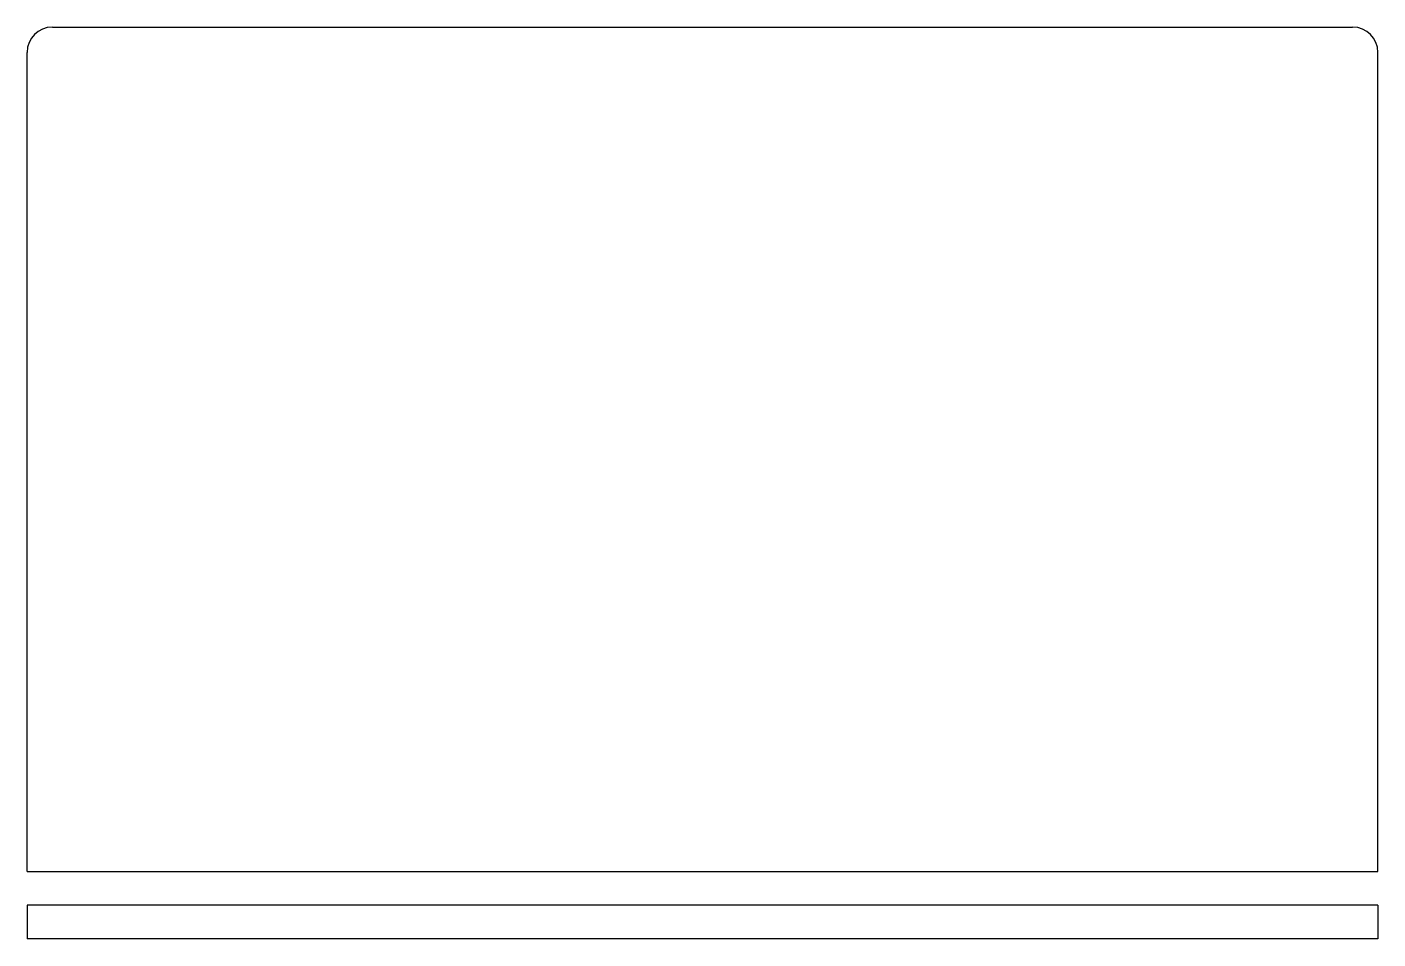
# Model space of a CAD drawing. Header units: millimetres. Extents: x 0 to 80, y -4 to 50.
import ezdxf

# ---------------------------------------------------------------- set-up
doc = ezdxf.new("R2010")
doc.units = ezdxf.units.MM

msp = doc.modelspace()

# ---------------------------------------------------------------- linework, layer by layer
for p, q in [((1.5, 50), (78.5, 50)), ((0, 0), (0, 48.5)), ((80, 0), (80, 48.5)), ((0, 0), (80, 0)), ((80, -2), (0, -2)), ((0, -2), (0, -4)), ((80, -2), (80, -4)), ((80, -4), (0, -4))]:
    msp.add_line(p, q)
for centre, start, end in [((1.5, 48.5), 90, 180), ((78.5, 48.5), 0, 90)]:
    msp.add_arc(centre, 1.5, start, end)

doc.saveas('drawing.dxf')
